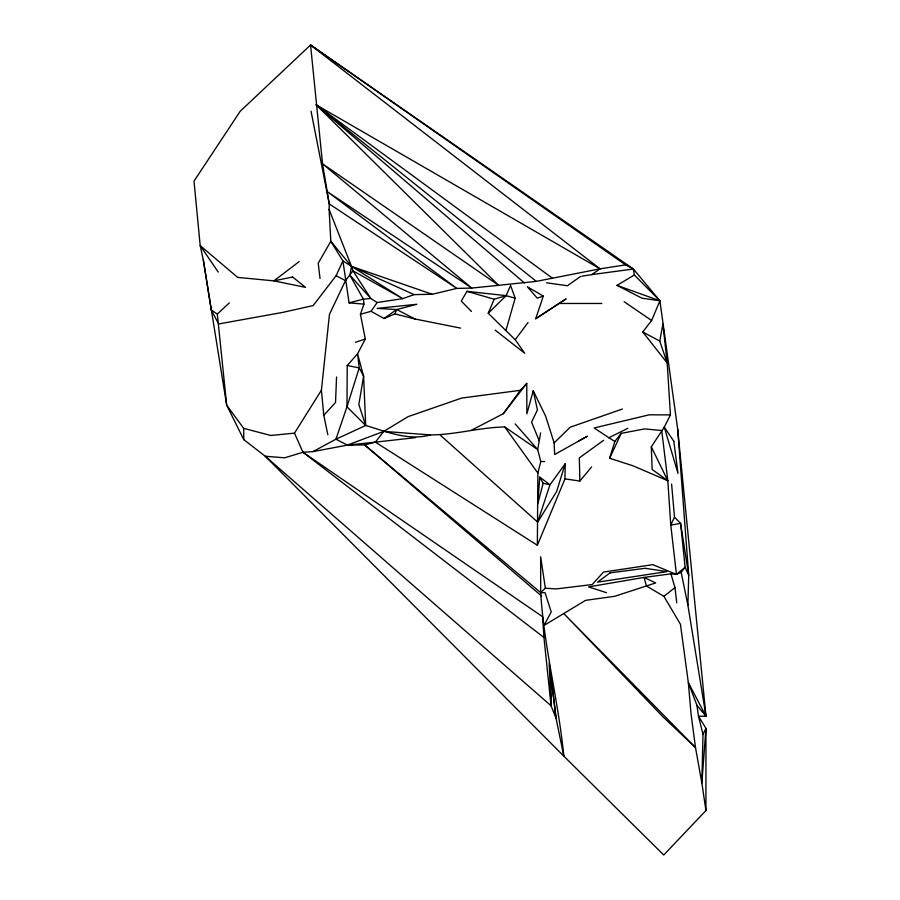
<?xml version="1.0" encoding="UTF-8"?>
<svg xmlns="http://www.w3.org/2000/svg" width="900" height="900" viewBox="0 0 900 900"><rect width="100%" height="100%" fill="white"/><g stroke="black" fill="none" stroke-linecap="round" stroke-linejoin="round"><path stroke-width="1.35" d="M705.938 810.562L701.865 782.989L702.99 734.366L698.479 716.153L705.994 716.288L677.666 429.007L659.903 300.791L633.386 268.999L310.556 45L240.188 111.285L194.006 181.136L200.205 245.632L203.31 259.886L226.676 405.169L243.765 439.616L265.252 456.244L563.827 756.169L663.739 855L705.938 810.562L705.949 728.37L698.479 716.153L696.926 705.285L688.804 683.854M312.907 451.631L335.936 439.2L347.377 445.118L364.624 444.915L540.686 592.605L545.344 588.206L540.653 556.83L540.686 592.605C544.039 647.528 558.506 701.359 563.827 756.169L556.076 718.369L551.07 705.769L265.252 456.244L284.614 457.808L302.985 452.272L312.907 451.631L347.377 445.118L375.39 442.147L537.356 545.265L537.885 473.051L540.799 461.486L537.671 449.584L540.596 432.923M606.476 592.684L588.566 586.901L643.995 577.418L670.928 573.863L676.451 574.414L670.77 525.06L667.822 480.757L652.151 469.451L651.308 446.85L664.279 427.129L670.433 414.889L667.192 362.97L642.769 331.976L651.611 320.512L659.903 300.791L634.342 275.006L633.386 268.999L625.545 264.881L310.556 45L322.537 163.8L329.254 203.929L329.108 209.453L351.484 266.377L349.942 275.243L363.397 299.149L363.96 304.121L360.428 314.28L365.31 339.007L357.559 353.824L347.231 365.535L346.973 406.8L335.936 439.2L365.692 425.486C386.415 431.539 408.589 441.202 430.223 434.902C455.22 434.914 479.689 427.365 504.776 426.971L537.671 449.584L515.149 423.9M537.356 545.265L564.964 478.879L565.189 463.826L549.956 484.785L537.671 522.113L440.156 435.026M696.926 705.285L705.994 716.288L687.881 605.171L688.725 575.392L677.666 429.007M336.555 377.021L335.52 402.491L323.798 415.327L327.825 434.756M539.786 477.113L537.705 503.854L543.173 483.266L539.786 477.113L549.956 484.785L543.173 483.266M323.798 415.327L321.412 390.24L329.456 314.336L345.476 280.631L352.969 270.844L351.484 266.377L330.817 241.279L329.108 209.453M659.756 341.077L662.918 324.09L667.192 362.97L659.756 341.077L642.769 331.976M578.835 440.899L587.486 436.185L554.659 454.489L554.119 442.901L545.681 416.228L533.239 390.746L526.871 413.865L526.759 383.389L520.335 390.319L503.314 413.719L471.679 430.11M505.991 330.277L515.16 298.204L510.57 285.401L506.126 295.65L488.228 313.256L515.227 339.728L524.678 353.216L495.157 330.142M565.189 463.826L556.639 491.512L537.671 522.113M609.637 458.224L614.835 441.461L621.236 433.35L644.58 428.906L661.714 430.515L667.822 480.757L633.071 465.84L609.637 458.224L621.236 433.35M535.691 318.735L565.909 299.002L535.691 318.735L543.319 296.111L527.321 286.751L537.233 298.125L543.319 296.111M488.228 313.256L494.168 299.228L506.126 295.65L515.16 298.204M360.428 314.28L371.059 311.299L383.996 318.51L394.853 313.886L396.709 309.555L416.858 304.256L377.134 308.385L396.709 309.555L415.103 319.016L460.598 328.106M203.31 259.886L211.252 310.005L218.655 323.955L282.713 312.401L313.155 305.572L336.116 275.715L342.911 260.944L330.817 241.279L318.218 263.273L320.029 278.471M674.505 517.151L670.77 525.06L680.591 523.395L688.725 575.392L685.125 567.248L680.591 523.395L674.505 517.151L671.602 484.121M702.99 734.366L705.949 728.37L701.865 782.989L695.498 747.574L691.054 714.026L688.331 682.594L680.423 624.229L663.908 596.329L646.504 586.012L643.995 577.418L655.706 582.941L614.722 596.284L585.551 600.356L544.016 625.444L551.239 611.955L545.096 592.796L540.686 592.605M506.126 295.65L466.942 291.341L461.272 301.084L471.476 311.479M211.252 310.005L217.316 314.055L226.676 405.169L243.686 428.355L270.81 435.476L294.48 433.136L321.412 390.24M371.059 311.299L377.111 302.535L402.739 298.631L414.124 294.626L432.202 294.277L456.784 288.405L471.791 288.079L536.321 281.385L600.03 268.83L625.545 264.881M515.227 339.728L528.075 322.481M503.314 413.719L526.759 383.389M541.631 596.036L364.624 444.915L375.39 442.147L383.738 431.392L408.206 416.599L461.7 398.059L520.335 390.319M676.451 574.414L681.165 572.288L685.125 567.248L676.451 574.414L652.781 564.671L603.495 572.085L592.211 584.55L556.11 588.926L545.344 588.206M564.964 478.879L579.859 481.05L591.581 466.999M554.119 442.901L570.229 427.196L622.395 409.027M217.316 314.055L229.331 302.884M663.908 596.329L674.955 587.621L670.928 573.863M299.205 261.585L273.904 280.868L237.667 277.391L200.205 245.632L218.239 272.093M603.619 440.314L579.33 457.875L579.859 481.05M580.601 276.424L567.416 285.739L546.581 282.803M383.996 318.51L396.709 309.555M581.85 276.221L591.817 274.613L600.03 268.83L310.556 45M617.029 285.368L659.903 300.791L641.959 298.181L617.029 285.368L634.342 275.006M670.433 414.889L649.181 414.821L594.18 427.961L608.861 437.749L627.885 428.31M347.377 445.118L383.738 431.392L430.223 434.902M355.387 342.304L365.31 339.007M349.942 275.243L370.789 298.451L352.969 270.844L402.739 298.631L342.911 260.944L349.099 302.861L363.397 299.149L370.789 298.451L377.111 302.535M591.817 274.613L633.386 268.999M375.39 442.147L415.586 437.636M559.676 303.469L601.774 303.469M540.799 461.486L544.511 461.565M349.099 302.861L363.96 304.121M347.231 365.535L359.235 367.875L363.6 376.189L365.692 425.486L346.973 406.8L359.235 367.875L357.559 353.824L363.6 376.189L358.841 404.572L365.692 425.486M394.853 313.886L415.103 319.016M466.942 291.341L494.168 299.228M432.202 294.277L351.484 266.377L414.124 294.626M336.116 275.715L345.476 280.631M311.051 111.184L329.254 203.929L456.784 288.405L327.656 191.903L471.791 288.079L322.537 163.8L498.544 285.255L316.215 104.873L600.03 268.83M608.861 437.749L614.835 441.461M624.139 301.714L651.611 320.512M294.48 433.136L302.985 452.272L542.61 616.736L543.938 637.459L551.07 705.769L550.98 674.741L556.076 718.369L549.191 663.244L551.07 705.769M524.531 283.016L316.215 104.873L552.566 278.291M302.985 452.272L543.938 637.459M316.215 104.873L536.321 281.385M504.776 426.971L537.885 473.051M688.331 682.594L705.994 716.288M651.308 446.85L667.822 480.757M539.156 440.64L531.574 422.134L537.435 409.916L533.239 390.746M681.165 572.288L687.881 605.171M674.955 587.621L676.766 602.809M243.686 428.355L243.765 439.616M610.043 572.85L597.589 582.154L666.832 571.624L645.278 568.294L610.043 572.85M292.613 277.02L273.904 280.868L305.561 287.37L292.613 277.02M695.498 747.574L662.715 716.58L563.827 613.575L695.498 747.574M673.808 441.225L664.279 427.129L678.004 473.4L673.808 441.225"/></g></svg>
